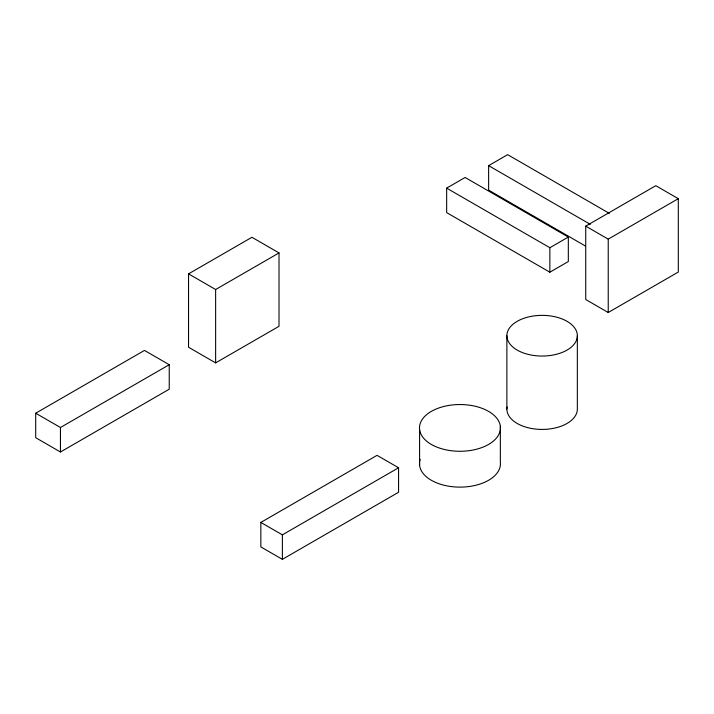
<?xml version="1.0" encoding="UTF-8"?>
<svg xmlns="http://www.w3.org/2000/svg" width="714" height="714" viewBox="0 0 714 714"><rect width="100%" height="100%" fill="white"/><g stroke="black" fill="none" stroke-linecap="round" stroke-linejoin="round"><path stroke-width="1.07" d="M188.541 273.873L251.917 237.28L279.013 252.926L279.013 326.298L215.628 362.882L188.541 347.245L188.541 273.873L215.628 289.518L279.013 252.926M35.7 413.219L144.478 350.413L169.236 364.711L169.236 389.192L60.458 451.998L35.7 437.7L35.7 413.219L60.458 427.507L169.236 364.711M446.652 188.13L465.117 177.474L568.326 237.057L568.326 261.547L549.86 272.204L446.652 212.611L446.652 188.13L549.86 247.722L568.326 237.057M585.516 246.071L488.626 190.129L488.626 165.648L507.654 154.661L609.345 213.37M585.73 226.142L655.8 185.685L678.3 198.679L678.3 272.052L608.23 312.509L585.73 299.514L585.73 226.142L608.23 239.136L678.3 198.679M260.842 522.425L377.046 455.345L398.573 467.768L398.573 492.258L282.378 559.339L260.842 546.915L260.842 522.425L282.378 534.857L398.573 467.768M488.626 165.648L590.317 224.357M608.23 239.136L608.23 312.509M577.349 335.705A35.236 20.34 0 0 1 524.495 353.323A35.236 20.34 0 0 1 524.495 318.087A35.236 20.34 0 0 1 577.349 335.705L577.349 409.077A35.236 20.34 0 0 1 540.266 429.391A35.236 20.34 0 0 1 507.065 406.953M549.86 247.722L549.86 272.204M506.878 335.705L506.878 409.077M500.344 426.204L500.344 462.047A40.484 23.375 0 0 1 457.62 487.082A40.484 23.375 0 0 1 420.207 459.352M419.591 429.596L419.591 465.448M282.378 534.857L282.378 559.339M215.628 289.518L215.628 362.882M60.458 427.507L60.458 451.998M433.496 445.59A40.484 23.375 0 0 0 499.729 432.291A40.484 23.375 0 0 0 446.678 405.829A40.484 23.375 0 0 0 433.496 445.59"/></g></svg>
